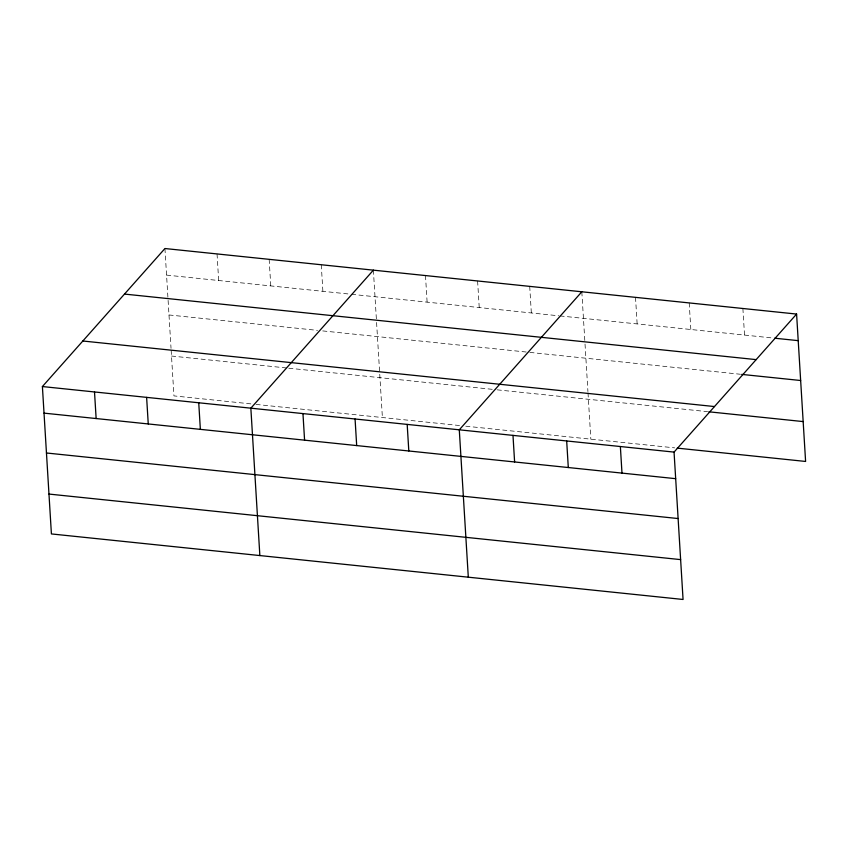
<?xml version="1.0" encoding="UTF-8"?>
<svg xmlns="http://www.w3.org/2000/svg" width="848" height="848" viewBox="0 0 848 848"><rect width="100%" height="100%" fill="white"/><g stroke="black" fill="none" stroke-linecap="round" stroke-linejoin="round"><path stroke-width="0.64" stroke-dasharray="4.24 3.18" d="M166.558 275.102L350.245 294.161M351.549 294.298L558.694 315.795M559.998 315.922L773.334 338.066M168.996 314.958L317.512 330.37M322.728 330.911L528.569 352.27M529.862 352.408L740.41 374.254M171.508 356.033L287.451 368.064M288.755 368.202L495.9 389.698M497.204 389.836L707.571 411.662M250.807 403.871L173.946 395.899L171.116 349.62M256.022 404.411L460.559 425.643M465.775 426.184L674.648 447.861M742.89 308.502L744.523 335.077M689.201 302.927L690.834 329.501M635.512 297.351L637.145 323.936M581.823 291.786L584.94 342.793M585.025 344.076L587.929 391.596M588.003 392.878L590.833 439.158M529.714 286.38L531.336 312.954M477.604 280.964L479.226 307.548M425.484 275.558L427.116 302.132M373.374 270.152L376.501 321.159M376.576 322.452L382.395 417.523M321.265 264.746L322.887 291.32M269.155 259.34L270.777 285.914M217.046 253.934L218.667 280.508M164.936 248.528L171.031 348.337"/><path stroke-width="1.27" d="M796.59 314.067L674.054 452.101L683.064 599.472L51.41 533.933L42.4 386.55L164.936 248.528L796.59 314.067L805.6 461.45L677.266 448.126M373.374 270.152L250.849 408.185L259.859 555.557M581.823 291.786L459.287 429.819L468.308 577.191M774.637 338.204L798.212 340.642M124.497 294.076L756.151 359.616M741.724 374.392L800.65 380.508M82.839 341.002L714.493 406.552M708.875 411.799L803.162 421.583M42.4 386.55L674.054 452.101M44.022 413.135L675.676 478.675M46.46 452.991L678.114 518.541M48.972 494.066L680.626 559.616M620.365 446.536L621.987 473.11M566.676 440.96L568.298 467.534M512.987 435.384L514.609 461.959M407.178 424.413L408.81 450.988M355.068 418.997L356.69 445.582M302.959 413.591L304.58 440.165M198.739 402.779L200.361 429.353M146.619 397.373L148.252 423.947M94.51 391.967L96.142 418.541"/></g></svg>
